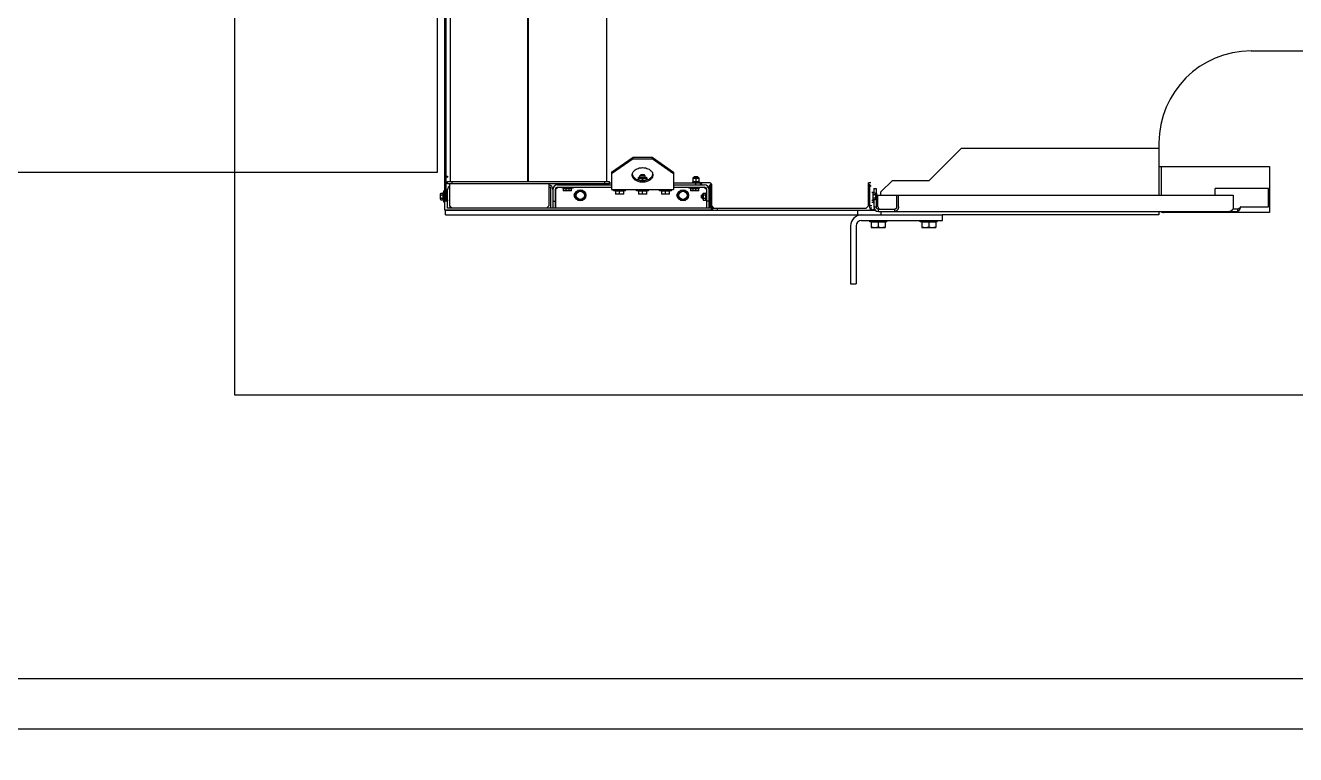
# Model space of a CAD drawing. Header units: millimetres. Extents: x 0 to 1390178, y 0 to 110113.
# Drawn here: x 717405 to 718660, y 30976 to 31696 of the extents above; entities that cross this region are included whole.
import ezdxf
from ezdxf.xclip import XClip

# ---------------------------------------------------------------- set-up
doc = ezdxf.new("R2010")
doc.units = ezdxf.units.MM
doc.header["$LTSCALE"] = 100
doc.header["$XCLIPFRAME"] = 0
for name, color, linetype in [('X - 평면도$0$A-FIN', 8, 'Continuous'), ('X - 평면도$0$AA-WAXM-CONC', 2, 'Continuous'), ('X - 평면도$0$M-PAD', 8, 'Continuous')]:
    doc.layers.add(name, color=color, linetype=linetype)
doc.layers.add('X - 평면도$0$설비장비', color=6, linetype='Continuous', plot=False)

# ---------------------------------------------------------------- blocks, each defined once
blk = doc.blocks.new('X - 평면도$0$A$C7c159ae6')
at = {"layer": 'X - 평면도$0$M-PAD'}
blk.add_lwpolyline([(7.3, 0), (7.3, -1300), (-2692.7, -1300), (-2692.7, 0), (7.3, 0)], dxfattribs=at)
at = {"layer": 'X - 평면도$0$설비장비'}
for p, q in [((-2480.1, -176.8), (-2480.1, -1089.2)), ((-2403.7, -176.8), (-2403.7, -1089.2)), ((-2403, -176.8), (-2403, -1089.2)), ((-2325.5, -1089.2), (-2325.5, -176.8)), ((-2485.4, -1109.4), (-2485.4, -639)), ((-2484.1, -1108.5), (-2484.1, -639)), ((-2485.7, -963.1), (-2485.7, -1098.5)), ((-1689.3, -960.2), (-1477.5, -960.2)), ((-1780.2, -1051.1), (-1780.2, -1056.1)), ((-2320.9, -1080), (-2299.6, -1065)), ((-2299.6, -1066.6), (-2299.6, -1065)), ((-2299.6, -1065), (-2280.8, -1065)), ((-2280.8, -1065), (-2280.8, -1066.6)), ((-2280.8, -1065), (-2259.5, -1080)), ((-2007.1, -1088), (-1975.2, -1056.1)), ((-1975.2, -1056.1), (-1780.2, -1056.1)), ((-1780.2, -1056.1), (-1780.2, -1102.7)), ((-2299.6, -1066.6), (-2320.9, -1081.6)), ((-2299.6, -1066.6), (-2280.8, -1066.6)), ((-2298.9, -1078.8), (-2298.2, -1078.2)), ((-2298.2, -1078.2), (-2297.4, -1077.6)), ((-2297.4, -1077.6), (-2296.6, -1077)), ((-2296.6, -1077), (-2295.6, -1076.6)), ((-2295.6, -1076.6), (-2294.6, -1076.2)), ((-2294.6, -1076.2), (-2293.6, -1075.8)), ((-2293.6, -1075.8), (-2292.5, -1075.6)), ((-2292.5, -1075.6), (-2291.3, -1075.5)), ((-2291.3, -1075.5), (-2290.2, -1075.4)), ((-2290.2, -1075.4), (-2289, -1075.5)), ((-2289, -1075.5), (-2287.9, -1075.6)), ((-2287.9, -1075.6), (-2286.8, -1075.8)), ((-2286.8, -1075.8), (-2285.8, -1076.2)), ((-2285.8, -1076.2), (-2284.8, -1076.6)), ((-2284.8, -1076.6), (-2283.8, -1077)), ((-2283.8, -1077), (-2283, -1077.6)), ((-2283, -1077.6), (-2282.2, -1078.2)), ((-2282.2, -1078.2), (-2281.5, -1078.8)), ((-2259.5, -1081.6), (-2280.8, -1066.6)), ((-1780.2, -1074.3), (-1778, -1074.3)), ((-1778, -1074.3), (-1778, -1102.7)), ((-1778, -1074.3), (-1671.2, -1074.3)), ((-1671.2, -1074.3), (-1671.2, -1119.8)), ((-2482.8, -1091.5), (-2482.8, -1089.2)), ((-2482.8, -1089.2), (-2322.8, -1089.2)), ((-2478.3, -1091.5), (-2478.3, -1089.2)), ((-2327.4, -1091.5), (-2327.4, -1089.2)), ((-2322.8, -1091.5), (-2322.8, -1089.2)), ((-2322.8, -1090.3), (-2320.9, -1090.3)), ((-2320.9, -1080), (-2320.9, -1097.1)), ((-2300.4, -1081.9), (-2300.2, -1081.1)), ((-2300.4, -1081.9), (-2300.4, -1081.9)), ((-2300.4, -1081.9), (-2300.2, -1082.7)), ((-2300.4, -1082.7), (-2300.4, -1081.9)), ((-2300.4, -1083.5), (-2300.4, -1082.7)), ((-2300.2, -1084.3), (-2300.4, -1083.5)), ((-2300.2, -1081.1), (-2299.8, -1080.3)), ((-2300.2, -1082.7), (-2299.8, -1083.5)), ((-2299.8, -1085.1), (-2300.2, -1084.3)), ((-2299.8, -1080.3), (-2299.4, -1079.5)), ((-2299.8, -1083.5), (-2299.4, -1084.2)), ((-2299.4, -1085.8), (-2299.8, -1085.1)), ((-2299.4, -1079.5), (-2298.9, -1078.8)), ((-2299.4, -1084.2), (-2298.9, -1084.9)), ((-2298.9, -1086.5), (-2299.4, -1085.8)), ((-2298.9, -1084.9), (-2298.2, -1085.6)), ((-2298.2, -1087.2), (-2298.9, -1086.5)), ((-2298.2, -1085.6), (-2297.4, -1086.2)), ((-2297.4, -1087.8), (-2298.2, -1087.2)), ((-2297.4, -1086.2), (-2296.6, -1086.7)), ((-2296.6, -1088.3), (-2297.4, -1087.8)), ((-2296.6, -1086.7), (-2295.6, -1087.2)), ((-2295.6, -1088.8), (-2296.6, -1088.3)), ((-2295.6, -1087.2), (-2294.6, -1087.6)), ((-2294.6, -1089.2), (-2295.6, -1088.8)), ((-2294.6, -1087.6), (-2293.6, -1087.9)), ((-2293.6, -1089.5), (-2294.6, -1089.2)), ((-2294.5, -1085.6), (-2294.5, -1087.6)), ((-2285.9, -1086.6), (-2294.5, -1086.6)), ((-2293.8, -1086.7), (-2294.5, -1086.8)), ((-2294, -1085.1), (-2286.4, -1085.1)), ((-2293.1, -1086.6), (-2293.8, -1086.7)), ((-2293.6, -1087.9), (-2292.5, -1088.1)), ((-2292.5, -1089.7), (-2293.6, -1089.5)), ((-2292.3, -1086.6), (-2293.1, -1086.6)), ((-2292.9, -1083.5), (-2291.7, -1082.3)), ((-2292.9, -1085.1), (-2292.9, -1083.5)), ((-2292.9, -1083.5), (-2287.5, -1083.5)), ((-2292.5, -1088.1), (-2291.3, -1088.3)), ((-2291.3, -1089.9), (-2292.5, -1089.7)), ((-2291.6, -1086.6), (-2292.3, -1086.6)), ((-2291.7, -1082.3), (-2288.7, -1082.3)), ((-2290.9, -1086.7), (-2291.6, -1086.6)), ((-2291.3, -1088.3), (-2290.2, -1088.3)), ((-2290.2, -1089.9), (-2291.3, -1089.9)), ((-2290.2, -1086.8), (-2290.9, -1086.7)), ((-2289.5, -1086.7), (-2290.2, -1086.8)), ((-2290.2, -1086.8), (-2290.2, -1088.3)), ((-2290.2, -1088.3), (-2289, -1088.3)), ((-2289.1, -1089.9), (-2290.2, -1089.9)), ((-2288.8, -1086.6), (-2289.5, -1086.7)), ((-2287.9, -1089.7), (-2289.1, -1089.9)), ((-2289, -1088.3), (-2287.9, -1088.1)), ((-2288.1, -1086.6), (-2288.8, -1086.6)), ((-2287.5, -1083.5), (-2288.7, -1082.3)), ((-2287.3, -1086.6), (-2288.1, -1086.6)), ((-2287.9, -1088.1), (-2286.8, -1087.9)), ((-2286.8, -1089.5), (-2287.9, -1089.7)), ((-2287.5, -1085.1), (-2287.5, -1083.5)), ((-2286.6, -1086.7), (-2287.3, -1086.6)), ((-2286.8, -1087.9), (-2285.8, -1087.6)), ((-2285.8, -1089.2), (-2286.8, -1089.5)), ((-2285.9, -1086.8), (-2286.6, -1086.7)), ((-2285.9, -1085.6), (-2285.9, -1087.6)), ((-2285.8, -1087.6), (-2284.8, -1087.2)), ((-2284.8, -1088.8), (-2285.8, -1089.2)), ((-2284.8, -1087.2), (-2283.8, -1086.7)), ((-2283.8, -1088.3), (-2284.8, -1088.8)), ((-2283.8, -1086.7), (-2283, -1086.2)), ((-2283, -1087.8), (-2283.8, -1088.3)), ((-2283, -1086.2), (-2282.2, -1085.6)), ((-2282.2, -1087.2), (-2283, -1087.8)), ((-2282.2, -1085.6), (-2281.5, -1084.9)), ((-2281.5, -1086.5), (-2282.2, -1087.2)), ((-2281.5, -1078.8), (-2281, -1079.5)), ((-2281.5, -1084.9), (-2281, -1084.2)), ((-2281, -1085.8), (-2281.5, -1086.5)), ((-2281, -1079.5), (-2280.5, -1080.3)), ((-2281, -1084.2), (-2280.5, -1083.5)), ((-2280.5, -1085.1), (-2281, -1085.8)), ((-2280.5, -1080.3), (-2280.2, -1081.1)), ((-2280.5, -1083.5), (-2280.2, -1082.7)), ((-2280.2, -1084.3), (-2280.5, -1085.1)), ((-2280.2, -1081.1), (-2280, -1081.9)), ((-2280.2, -1082.7), (-2280, -1081.9)), ((-2280, -1083.5), (-2280.2, -1084.3)), ((-2280, -1081.9), (-2280, -1081.9)), ((-2280, -1081.9), (-2280, -1082.7)), ((-2280, -1082.7), (-2280, -1083.5)), ((-2259.5, -1080), (-2259.5, -1097.1)), ((-2259.5, -1090.3), (-2233.4, -1090.3)), ((-2241, -1089.4), (-2241, -1090.3)), ((-2241, -1089.4), (-2233.9, -1089.4)), ((-2240.4, -1085.6), (-2240.4, -1089.4)), ((-2234.5, -1086.2), (-2240.4, -1086.2)), ((-2239.9, -1086.2), (-2240.4, -1086.3)), ((-2239.9, -1089.4), (-2240.4, -1089.3)), ((-2240.1, -1085.3), (-2234.9, -1085.3)), ((-2239.4, -1086.2), (-2239.9, -1086.2)), ((-2239.4, -1089.4), (-2239.9, -1089.4)), ((-2238.9, -1086.2), (-2239.4, -1086.2)), ((-2238.9, -1089.4), (-2239.4, -1089.4)), ((-2239.3, -1084.5), (-2239, -1084.3)), ((-2239.3, -1084.5), (-2239, -1084.3)), ((-2239.3, -1085.3), (-2239.3, -1084.5)), ((-2239.3, -1084.5), (-2235.7, -1084.5)), ((-2239, -1084.3), (-2235.9, -1084.3)), ((-2238.4, -1086.2), (-2238.9, -1086.2)), ((-2238.5, -1089.4), (-2238.9, -1089.4)), ((-2238, -1089.4), (-2238.5, -1089.4)), ((-2238, -1086.2), (-2238.4, -1086.2)), ((-2237.5, -1086.3), (-2238, -1086.2)), ((-2237.5, -1089.3), (-2238, -1089.4)), ((-2237.9, -1090.3), (-2237.9, -1092.4)), ((-2237, -1086.2), (-2237.5, -1086.3)), ((-2237.5, -1086.3), (-2237.5, -1089.3)), ((-2237, -1089.4), (-2237.5, -1089.3)), ((-2236.5, -1086.2), (-2237, -1086.2)), ((-2236.5, -1089.4), (-2237, -1089.4)), ((-2236, -1086.2), (-2236.5, -1086.2)), ((-2236, -1089.4), (-2236.5, -1089.4)), ((-2235.5, -1086.2), (-2236, -1086.2)), ((-2235.5, -1089.4), (-2236, -1089.4)), ((-2235.7, -1084.5), (-2235.9, -1084.3)), ((-2235.7, -1085.3), (-2235.7, -1084.5)), ((-2235, -1086.2), (-2235.5, -1086.2)), ((-2235, -1089.4), (-2235.5, -1089.4)), ((-2234.5, -1086.3), (-2235, -1086.2)), ((-2234.5, -1089.3), (-2235, -1089.4)), ((-2234.5, -1085.6), (-2234.5, -1089.4)), ((-2233.9, -1089.4), (-2233.9, -1090.3)), ((-2233.4, -1090.3), (-2233.4, -1092.4)), ((-2223.8, -1090.3), (-2233.4, -1090.3)), ((-2231.8, -1090.3), (-2231.8, -1092.6)), ((-2067, -1113), (-2067, -1090.3)), ((-2064.7, -1090.3), (-2067, -1090.3)), ((-2054.8, -1099.3), (-2043.4, -1088)), ((-2043.4, -1088), (-2007.1, -1088)), ((-2489.7, -1101.2), (-2489.4, -1100.8)), ((-2489.7, -1106.7), (-2489.7, -1101.2)), ((-2489.7, -1101.6), (-2489.6, -1101.3)), ((-2489.6, -1101.9), (-2489.7, -1101.6)), ((-2489.7, -1104), (-2489.6, -1103.4)), ((-2489.6, -1101.3), (-2489.5, -1101.1)), ((-2489.5, -1102.1), (-2489.6, -1101.9)), ((-2489.6, -1103.4), (-2489.5, -1102.9)), ((-2489.5, -1101.1), (-2489.4, -1100.8)), ((-2489.4, -1102.4), (-2489.5, -1102.1)), ((-2489.5, -1102.9), (-2489.4, -1102.4)), ((-2489.4, -1100.8), (-2487.2, -1100.8)), ((-2489.4, -1102.4), (-2487.2, -1102.4)), ((-2487.2, -1100.8), (-2487.2, -1107.1)), ((-2487, -1101.3), (-2487.2, -1101.3)), ((-2487, -1107.8), (-2487, -1100.1)), ((-2487, -1100.1), (-2486.3, -1100.1)), ((-2486.3, -1109.4), (-2486.3, -1098.5)), ((-2485.4, -1098.5), (-2486.3, -1098.5)), ((-2484.1, -1102.3), (-2482.7, -1102.3)), ((-2322.8, -1091.5), (-2482.8, -1091.5)), ((-2482.7, -1115.3), (-2482.7, -1097.1)), ((-2480.5, -1113), (-2480.5, -1091.5)), ((-2382.6, -1091.5), (-2382.6, -1113)), ((-2380.7, -1094.9), (-2382.6, -1094.9)), ((-2380.7, -1115.3), (-2380.7, -1094.9)), ((-2378.6, -1115.3), (-2378.6, -1097.1)), ((-2376.3, -1097.1), (-2376.3, -1115.3)), ((-2373.8, -1094.9), (-2376.1, -1097.1)), ((-2376.1, -1115.3), (-2376.1, -1097.1)), ((-2320.9, -1092.6), (-2374.1, -1092.6)), ((-2320.9, -1094.9), (-2374.1, -1094.9)), ((-2371.3, -1092.6), (-2371.3, -1091.5)), ((-2369.7, -1091.5), (-2369.7, -1092.4)), ((-2369.7, -1092.4), (-2320.9, -1092.4)), ((-2369.2, -1095.7), (-2369.2, -1094.9)), ((-2362.1, -1095.7), (-2369.2, -1095.7)), ((-2368.6, -1096), (-2368.6, -1098.2)), ((-2368.6, -1096), (-2362.7, -1096)), ((-2368.1, -1098.1), (-2368.6, -1097.9)), ((-2362.7, -1098.2), (-2368.6, -1098.2)), ((-2368.3, -1095.7), (-2368.3, -1096)), ((-2367.6, -1098.2), (-2368.1, -1098.1)), ((-2367.1, -1098.2), (-2367.6, -1098.2)), ((-2367.4, -1092.6), (-2367.4, -1092.4)), ((-2366.6, -1098.2), (-2367.1, -1098.2)), ((-2366.2, -1098.1), (-2366.6, -1098.2)), ((-2366.3, -1098.2), (-2366.3, -1098.2)), ((-2360.4, -1098.2), (-2366.3, -1098.2)), ((-2365.7, -1097.9), (-2366.2, -1098.1)), ((-2365.7, -1097.9), (-2365.7, -1096)), ((-2365.1, -1098.1), (-2365.7, -1097.9)), ((-2365.2, -1091.5), (-2365.2, -1092.4)), ((-2364.7, -1098.2), (-2365.1, -1098.1)), ((-2364.9, -1098.2), (-2365.1, -1098.2)), ((-2364.6, -1098.2), (-2364.9, -1098.2)), ((-2364.2, -1098.2), (-2364.7, -1098.2)), ((-2363.7, -1098.2), (-2364.2, -1098.2)), ((-2363.9, -1092.6), (-2363.9, -1092.4)), ((-2363.2, -1098.1), (-2363.7, -1098.2)), ((-2362.7, -1097.9), (-2363.2, -1098.1)), ((-2363, -1095.7), (-2363, -1096)), ((-2358.7, -1095.7), (-2363, -1095.7)), ((-2362.7, -1098.2), (-2362.7, -1096)), ((-2362.7, -1096), (-2360.4, -1096)), ((-2362.4, -1098.2), (-2362.7, -1098.1)), ((-2361.9, -1098.2), (-2362.4, -1098.2)), ((-2362.1, -1095.7), (-2362.1, -1094.9)), ((-2361.4, -1098.2), (-2361.9, -1098.2)), ((-2360.9, -1098.1), (-2361.4, -1098.2)), ((-2360.4, -1097.9), (-2360.9, -1098.1)), ((-2360.7, -1095.7), (-2360.7, -1096)), ((-2360.4, -1098.2), (-2360.4, -1096)), ((-2358.7, -1094.9), (-2358.7, -1095.7)), ((-2355.7, -1100.5), (-2351.6, -1098.1)), ((-2355.7, -1105.2), (-2355.7, -1100.5)), ((-2355.4, -1092.6), (-2355.4, -1092.4)), ((-2352.7, -1092.4), (-2352.7, -1092.5)), ((-2351.6, -1098.1), (-2347.5, -1100.5)), ((-2350, -1092.4), (-2320.9, -1092.4)), ((-2347.5, -1100.5), (-2347.5, -1105.2)), ((-2320.9, -1097.1), (-2259.5, -1097.1)), ((-2318.7, -1098.3), (-2318.7, -1097.1)), ((-2307.1, -1098.3), (-2318.7, -1098.3)), ((-2317, -1098.5), (-2317, -1101.8)), ((-2317, -1098.5), (-2308.8, -1098.5)), ((-2316.5, -1101.6), (-2317, -1101.4)), ((-2308.8, -1101.8), (-2317, -1101.8)), ((-2316.7, -1098.3), (-2316.7, -1098.5)), ((-2316, -1101.7), (-2316.5, -1101.6)), ((-2315.5, -1101.8), (-2316, -1101.7)), ((-2315, -1101.8), (-2315.5, -1101.8)), ((-2314.5, -1101.8), (-2315, -1101.8)), ((-2314, -1101.7), (-2314.5, -1101.8)), ((-2313.5, -1101.6), (-2314, -1101.7)), ((-2312.9, -1101.4), (-2313.5, -1101.6)), ((-2312.9, -1101.4), (-2312.9, -1098.5)), ((-2312.4, -1101.6), (-2312.9, -1101.4)), ((-2311.9, -1101.7), (-2312.4, -1101.6)), ((-2311.4, -1101.8), (-2311.9, -1101.7)), ((-2310.9, -1101.8), (-2311.4, -1101.8)), ((-2310.4, -1101.8), (-2310.9, -1101.8)), ((-2309.9, -1101.7), (-2310.4, -1101.8)), ((-2309.4, -1101.6), (-2309.9, -1101.7)), ((-2308.8, -1101.4), (-2309.4, -1101.6)), ((-2309.2, -1098.3), (-2309.2, -1098.5)), ((-2308.8, -1101.8), (-2308.8, -1098.5)), ((-2307.1, -1098.3), (-2307.1, -1097.1)), ((-2296, -1098.3), (-2296, -1097.1)), ((-2284.4, -1098.3), (-2296, -1098.3)), ((-2294.3, -1098.5), (-2294.3, -1101.8)), ((-2294.3, -1098.5), (-2286.1, -1098.5)), ((-2293.8, -1101.6), (-2294.3, -1101.4)), ((-2286.1, -1101.8), (-2294.3, -1101.8)), ((-2294, -1098.3), (-2294, -1098.5)), ((-2293.3, -1101.7), (-2293.8, -1101.6)), ((-2292.7, -1101.8), (-2293.3, -1101.7)), ((-2292.2, -1101.8), (-2292.7, -1101.8)), ((-2291.7, -1101.8), (-2292.2, -1101.8)), ((-2291.2, -1101.7), (-2291.7, -1101.8)), ((-2290.7, -1101.6), (-2291.2, -1101.7)), ((-2290.2, -1101.4), (-2290.7, -1101.6)), ((-2290.2, -1101.4), (-2290.2, -1098.5)), ((-2289.7, -1101.6), (-2290.2, -1101.4)), ((-2289.2, -1101.7), (-2289.7, -1101.6)), ((-2288.7, -1101.8), (-2289.2, -1101.7)), ((-2288.2, -1101.8), (-2288.7, -1101.8)), ((-2287.6, -1101.8), (-2288.2, -1101.8)), ((-2287.1, -1101.7), (-2287.6, -1101.8)), ((-2286.6, -1101.6), (-2287.1, -1101.7)), ((-2286.1, -1101.4), (-2286.6, -1101.6)), ((-2286.4, -1098.3), (-2286.4, -1098.5)), ((-2286.1, -1101.8), (-2286.1, -1098.5)), ((-2284.4, -1098.3), (-2284.4, -1097.1)), ((-2273.3, -1098.3), (-2273.3, -1097.1)), ((-2261.7, -1098.3), (-2273.3, -1098.3)), ((-2271.6, -1098.5), (-2271.6, -1101.8)), ((-2271.6, -1098.5), (-2263.4, -1098.5)), ((-2271, -1101.6), (-2271.6, -1101.4)), ((-2263.4, -1101.8), (-2271.6, -1101.8)), ((-2271.2, -1098.3), (-2271.2, -1098.5)), ((-2270.5, -1101.7), (-2271, -1101.6)), ((-2270, -1101.8), (-2270.5, -1101.7)), ((-2269.5, -1101.8), (-2270, -1101.8)), ((-2269, -1101.8), (-2269.5, -1101.8)), ((-2268.5, -1101.7), (-2269, -1101.8)), ((-2268, -1101.6), (-2268.5, -1101.7)), ((-2267.5, -1101.4), (-2268, -1101.6)), ((-2267.5, -1101.4), (-2267.5, -1098.5)), ((-2266.9, -1101.6), (-2267.5, -1101.4)), ((-2266.4, -1101.7), (-2266.9, -1101.6)), ((-2265.9, -1101.8), (-2266.4, -1101.7)), ((-2265.4, -1101.8), (-2265.9, -1101.8)), ((-2264.9, -1101.8), (-2265.4, -1101.8)), ((-2264.4, -1101.7), (-2264.9, -1101.8)), ((-2263.9, -1101.6), (-2264.4, -1101.7)), ((-2263.4, -1101.4), (-2263.9, -1101.6)), ((-2263.7, -1098.3), (-2263.7, -1098.5)), ((-2263.4, -1101.8), (-2263.4, -1098.5)), ((-2261.7, -1098.3), (-2261.7, -1097.1)), ((-2259.5, -1092.4), (-2233.4, -1092.4)), ((-2259.5, -1092.4), (-2253.2, -1092.4)), ((-2229.1, -1092.6), (-2259.5, -1092.6)), ((-2229.1, -1094.9), (-2259.5, -1094.9)), ((-2254.3, -1100.5), (-2250.2, -1098.1)), ((-2254.3, -1105.2), (-2254.3, -1100.5)), ((-2250.4, -1092.5), (-2250.4, -1092.4)), ((-2250.2, -1098.1), (-2246.2, -1100.5)), ((-2247.7, -1092.4), (-2247.7, -1092.6)), ((-2246.2, -1100.5), (-2246.2, -1105.2)), ((-2244.4, -1094.9), (-2244.4, -1095.7)), ((-2240.1, -1095.7), (-2244.4, -1095.7)), ((-2242.7, -1096), (-2242.7, -1098.2)), ((-2242.7, -1096), (-2240.4, -1096)), ((-2242.2, -1098.1), (-2242.7, -1097.9)), ((-2236.8, -1098.2), (-2242.7, -1098.2)), ((-2242.4, -1095.7), (-2242.4, -1096)), ((-2241.7, -1098.2), (-2242.2, -1098.1)), ((-2241.2, -1098.2), (-2241.7, -1098.2)), ((-2240.7, -1098.2), (-2241.2, -1098.2)), ((-2241, -1095.7), (-2241, -1094.9)), ((-2233.9, -1095.7), (-2241, -1095.7)), ((-2240.4, -1098.1), (-2240.7, -1098.2)), ((-2240.4, -1096), (-2240.4, -1098.2)), ((-2240.4, -1096), (-2234.5, -1096)), ((-2239.9, -1098.1), (-2240.4, -1097.9)), ((-2234.5, -1098.2), (-2240.4, -1098.2)), ((-2240.1, -1095.7), (-2240.1, -1096)), ((-2239.4, -1098.2), (-2239.9, -1098.1)), ((-2238.9, -1098.2), (-2239.4, -1098.2)), ((-2239.3, -1092.6), (-2239.3, -1092.4)), ((-2238.5, -1098.2), (-2238.9, -1098.2)), ((-2238, -1098.1), (-2238.5, -1098.2)), ((-2238.3, -1098.2), (-2238.5, -1098.2)), ((-2238, -1098.2), (-2238.3, -1098.2)), ((-2237.5, -1097.9), (-2238, -1098.1)), ((-2237.5, -1097.9), (-2237.5, -1096)), ((-2237, -1098.1), (-2237.5, -1097.9)), ((-2236.5, -1098.2), (-2237, -1098.1)), ((-2236.8, -1098.2), (-2236.8, -1098.2)), ((-2236, -1098.2), (-2236.5, -1098.2)), ((-2235.5, -1098.2), (-2236, -1098.2)), ((-2235.7, -1092.6), (-2235.7, -1092.4)), ((-2235, -1098.1), (-2235.5, -1098.2)), ((-2234.5, -1097.9), (-2235, -1098.1)), ((-2234.8, -1095.7), (-2234.8, -1096)), ((-2234.5, -1098.2), (-2234.5, -1096)), ((-2233.9, -1095.7), (-2233.9, -1094.9)), ((-2231.8, -1102.7), (-2231.3, -1102.3)), ((-2231.8, -1105.2), (-2231.8, -1102.7)), ((-2231.3, -1105.7), (-2231.3, -1102.3)), ((-2230.4, -1102.3), (-2231.3, -1102.3)), ((-2230.4, -1101), (-2230.3, -1100.5)), ((-2230.3, -1100.8), (-2230.4, -1101.1)), ((-2230.4, -1106.9), (-2230.4, -1101)), ((-2230.4, -1101.1), (-2230.4, -1101.4)), ((-2230.4, -1101.4), (-2230.4, -1101.7)), ((-2230.4, -1101.7), (-2230.3, -1102)), ((-2230.3, -1102.8), (-2230.4, -1103.4)), ((-2230.4, -1103.4), (-2230.4, -1104)), ((-2230.3, -1100.5), (-2230.3, -1100.8)), ((-2230.3, -1100.5), (-2227.6, -1100.5)), ((-2230.3, -1102), (-2230.3, -1102.3)), ((-2230.3, -1102.3), (-2230.3, -1102.8)), ((-2230.3, -1102.3), (-2227.6, -1102.3)), ((-2227, -1097.1), (-2229.3, -1094.9)), ((-2227.8, -1100.9), (-2227.9, -1101.2)), ((-2227.9, -1101.2), (-2227.9, -1101.6)), ((-2227.9, -1101.6), (-2227.8, -1101.9)), ((-2227.8, -1103), (-2227.9, -1103.6)), ((-2227.9, -1103.6), (-2227.9, -1104.3)), ((-2227.6, -1100.5), (-2227.8, -1100.9)), ((-2227.8, -1101.9), (-2227.6, -1102.3)), ((-2227.6, -1102.3), (-2227.8, -1103)), ((-2227.6, -1100.5), (-2227.3, -1100)), ((-2227, -1097.1), (-2227, -1099.9)), ((-2226.8, -1115.3), (-2226.8, -1097.1)), ((-2224.5, -1115.3), (-2224.5, -1094.2)), ((-2223.4, -1094.2), (-2223.4, -1115.3)), ((-2222.7, -1100.1), (-2223.4, -1100.1)), ((-2222.7, -1100.1), (-2222.7, -1107.8)), ((-2222.7, -1101.3), (-2222.5, -1101.3)), ((-2222.5, -1100.8), (-2222.5, -1107.1)), ((-2222.2, -1100.8), (-2222.5, -1100.8)), ((-2222.2, -1102.4), (-2222.5, -1102.4)), ((-2222.2, -1091.9), (-2222.2, -1113)), ((-2067, -1100.5), (-2066.7, -1100.5)), ((-2066.9, -1100.9), (-2067, -1101.2)), ((-2067, -1101.2), (-2067, -1101.6)), ((-2067, -1101.6), (-2066.9, -1101.9)), ((-2067, -1102.3), (-2066.7, -1102.3)), ((-2066.9, -1103), (-2067, -1103.6)), ((-2067, -1103.6), (-2067, -1104.3)), ((-2066.7, -1100.5), (-2066.9, -1100.9)), ((-2066.9, -1101.9), (-2066.7, -1102.3)), ((-2066.7, -1102.3), (-2066.9, -1103)), ((-2066.7, -1100.5), (-2066.4, -1100)), ((-2065.9, -1115.3), (-2065.9, -1094.2)), ((-2062.9, -1100.1), (-2063.6, -1100.1)), ((-2062.9, -1100.1), (-2062.9, -1107.8)), ((-2062.9, -1101.3), (-2062.7, -1101.3)), ((-2062.7, -1100.8), (-2062.7, -1107.1)), ((-2060.5, -1100.8), (-2062.7, -1100.8)), ((-2060.5, -1102.4), (-2062.7, -1102.4)), ((-2062.5, -1100.8), (-2062.5, -1100.1)), ((-2061.8, -1100.1), (-2062.5, -1100.1)), ((-2061.8, -1095.9), (-2061.8, -1100.8)), ((-2061.8, -1095.9), (-2059.5, -1095.9)), ((-2060.5, -1100.8), (-2060.4, -1101.1)), ((-2060.3, -1101.2), (-2060.5, -1100.8)), ((-2060.4, -1102.1), (-2060.5, -1102.4)), ((-2060.5, -1102.4), (-2060.4, -1102.9)), ((-2060.4, -1101.1), (-2060.3, -1101.3)), ((-2060.3, -1101.9), (-2060.4, -1102.1)), ((-2060.4, -1102.9), (-2060.3, -1103.4)), ((-2060.3, -1101.2), (-2060.3, -1106.7)), ((-2060.3, -1101.3), (-2060.3, -1101.6)), ((-2060.3, -1101.6), (-2060.3, -1101.9)), ((-2060.3, -1103.4), (-2060.3, -1104)), ((-2059.5, -1095.9), (-2059.5, -1114.1)), ((-2059.4, -1100.8), (-2059.5, -1100.8)), ((-2059.4, -1102.4), (-2059.5, -1102.4)), ((-2059.5, -1102.7), (-2037.4, -1102.7)), ((-2059.4, -1100.8), (-2059.3, -1101.1)), ((-2059.2, -1101.2), (-2059.4, -1100.8)), ((-2059.3, -1102.1), (-2059.4, -1102.4)), ((-2059.4, -1102.4), (-2059.3, -1102.7)), ((-2059.3, -1101.1), (-2059.2, -1101.3)), ((-2059.2, -1101.9), (-2059.3, -1102.1)), ((-2059.2, -1101.2), (-2059.2, -1102.7)), ((-2059.2, -1101.3), (-2059.2, -1101.6)), ((-2059.2, -1101.6), (-2059.2, -1101.9)), ((-2057.7, -1114.1), (-2057.7, -1102.7)), ((-2054.8, -1102.7), (-2054.8, -1099.3)), ((-2039.2, -1114.1), (-2039.2, -1102.7)), ((-2037.4, -1114.1), (-2037.4, -1102.7)), ((-2037.4, -1102.7), (-1706.8, -1102.7)), ((-1724.8, -1102.7), (-1724.8, -1095.9)), ((-1672.1, -1095.9), (-1724.8, -1095.9)), ((-1706.8, -1102.7), (-1706.8, -1114.1)), ((-1672.1, -1114.1), (-1672.1, -1095.9)), ((-2489.6, -1104.5), (-2489.7, -1104)), ((-2489.7, -1106.3), (-2489.6, -1106.1)), ((-2489.6, -1106.6), (-2489.7, -1106.3)), ((-2489.7, -1106.7), (-2489.4, -1107.1)), ((-2489.5, -1105), (-2489.6, -1104.5)), ((-2489.6, -1106.1), (-2489.5, -1105.8)), ((-2489.5, -1106.8), (-2489.6, -1106.6)), ((-2489.4, -1105.5), (-2489.5, -1105)), ((-2489.5, -1105.8), (-2489.4, -1105.5)), ((-2489.4, -1107.1), (-2489.5, -1106.8)), ((-2489.4, -1105.5), (-2487.2, -1105.5)), ((-2489.4, -1107.1), (-2487.2, -1107.1)), ((-2487, -1106.6), (-2487.2, -1106.6)), ((-2487, -1107.8), (-2486.3, -1107.8)), ((-2485.4, -1109.4), (-2486.3, -1109.4)), ((-2485.7, -1109.4), (-2485.7, -1117)), ((-2484.1, -1108.5), (-2485.4, -1108.5)), ((-2484.1, -1105.7), (-2482.7, -1105.7)), ((-2376.3, -1115.3), (-2482.7, -1115.3)), ((-2480.5, -1113), (-2478.3, -1115.3)), ((-2480.4, -1113.2), (-2480.4, -1115.3)), ((-2384.9, -1115.3), (-2382.6, -1113)), ((-2378.6, -1108.5), (-2376.3, -1108.5)), ((-2227, -1115.3), (-2376.1, -1115.3)), ((-2351.6, -1107.5), (-2355.7, -1105.2)), ((-2347.5, -1105.2), (-2351.6, -1107.5)), ((-2250.2, -1107.5), (-2254.3, -1105.2)), ((-2246.2, -1105.2), (-2250.2, -1107.5)), ((-2231.8, -1105.2), (-2231.3, -1105.7)), ((-2230.4, -1105.7), (-2231.3, -1105.7)), ((-2230.4, -1104), (-2230.4, -1104.5)), ((-2230.4, -1104.5), (-2230.3, -1105.1)), ((-2230.3, -1105.9), (-2230.4, -1106.2)), ((-2230.4, -1106.2), (-2230.4, -1106.5)), ((-2230.4, -1106.5), (-2230.4, -1106.8)), ((-2230.4, -1106.8), (-2230.3, -1107.1)), ((-2230.4, -1106.9), (-2230.3, -1107.4)), ((-2230.3, -1105.1), (-2230.3, -1105.7)), ((-2230.3, -1105.7), (-2230.3, -1105.9)), ((-2230.3, -1105.7), (-2227.6, -1105.7)), ((-2230.3, -1107.1), (-2230.3, -1107.4)), ((-2230.3, -1107.4), (-2227.6, -1107.4)), ((-2227.9, -1104.3), (-2227.8, -1105)), ((-2227.8, -1106), (-2227.9, -1106.3)), ((-2227.9, -1106.3), (-2227.9, -1106.7)), ((-2227.9, -1106.7), (-2227.8, -1107)), ((-2227.8, -1105), (-2227.6, -1105.7)), ((-2227.6, -1105.7), (-2227.8, -1106)), ((-2227.8, -1107), (-2227.6, -1107.4)), ((-2227.3, -1107.9), (-2227.6, -1107.4)), ((-2227, -1108), (-2227, -1115.3)), ((-2224.5, -1108.5), (-2226.8, -1108.5)), ((-2223.4, -1115.3), (-2226.8, -1115.3)), ((-2224.5, -1113), (-2223.4, -1113)), ((-2222.7, -1107.8), (-2223.4, -1107.8)), ((-2222.7, -1106.6), (-2222.5, -1106.6)), ((-2222.2, -1105.5), (-2222.5, -1105.5)), ((-2222.2, -1107.1), (-2222.5, -1107.1)), ((-2222.2, -1113), (-2220, -1115.3)), ((-2222.1, -1117), (-2222.1, -1113.2)), ((-2221.2, -1114.1), (-2221.2, -1117.5)), ((-2220, -1115.3), (-2069.3, -1115.3)), ((-2216.6, -1115.3), (-2216.6, -1117.5)), ((-2069.3, -1115.3), (-2067, -1113)), ((-2067, -1104.3), (-2066.9, -1105)), ((-2067, -1105.7), (-2066.7, -1105.7)), ((-2066.9, -1106), (-2067, -1106.3)), ((-2067, -1106.3), (-2067, -1106.7)), ((-2067, -1106.7), (-2066.9, -1107)), ((-2067, -1107.4), (-2066.7, -1107.4)), ((-2066.9, -1105), (-2066.7, -1105.7)), ((-2066.7, -1105.7), (-2066.9, -1106)), ((-2066.9, -1107), (-2066.7, -1107.4)), ((-2066.4, -1107.9), (-2066.7, -1107.4)), ((-2063.6, -1113), (-2065.9, -1113)), ((-2063.6, -1115.3), (-2065.9, -1115.3)), ((-2065.4, -1115.3), (-2065.4, -1115.8)), ((-2065.4, -1115.8), (-2065.3, -1116)), ((-2065.3, -1116), (-2065.2, -1116.2)), ((-2065.2, -1116.2), (-2065.1, -1116.3)), ((-2065.1, -1116.3), (-2065, -1116.5)), ((-2062.9, -1107.8), (-2063.6, -1107.8)), ((-2061.8, -1109.8), (-2063.6, -1109.8)), ((-2063.4, -1109.9), (-2063.6, -1109.9)), ((-2063.1, -1109.9), (-2063.4, -1109.9)), ((-2062.9, -1109.9), (-2063.1, -1109.9)), ((-2062.9, -1106.6), (-2062.7, -1106.6)), ((-2062.6, -1109.9), (-2062.9, -1109.9)), ((-2060.5, -1105.5), (-2062.7, -1105.5)), ((-2060.5, -1107.1), (-2062.7, -1107.1)), ((-2062.4, -1110), (-2062.6, -1109.9)), ((-2062.5, -1107.8), (-2062.5, -1107.1)), ((-2061.8, -1107.8), (-2062.5, -1107.8)), ((-2062.2, -1110.1), (-2062.4, -1110)), ((-2062, -1110.2), (-2062.2, -1110.1)), ((-2062.1, -1109.8), (-2062.1, -1107.8)), ((-2061.8, -1110.3), (-2062, -1110.2)), ((-2061.8, -1107.1), (-2061.8, -1114.1)), ((-2061.8, -1110.4), (-2061.8, -1110.3)), ((-2061.8, -1114.1), (-2059.5, -1114.1)), ((-2061.8, -1116.5), (-2061.7, -1116.3)), ((-2061.7, -1116.3), (-2061.6, -1116.2)), ((-2061.6, -1116.2), (-2061.5, -1116)), ((-2061.5, -1116), (-2061.5, -1115.8)), ((-2060.4, -1105), (-2060.5, -1105.5)), ((-2060.5, -1105.5), (-2060.4, -1105.8)), ((-2060.3, -1106.7), (-2060.5, -1107.1)), ((-2060.4, -1106.8), (-2060.5, -1107.1)), ((-2060.3, -1104.5), (-2060.4, -1105)), ((-2060.4, -1105.8), (-2060.3, -1106.1)), ((-2060.3, -1106.6), (-2060.4, -1106.8)), ((-2060.3, -1104), (-2060.3, -1104.5)), ((-2060.3, -1106.1), (-2060.3, -1106.3)), ((-2060.3, -1106.3), (-2060.3, -1106.6)), ((-2057.7, -1114.1), (-2057.7, -1114.3)), ((-2057.7, -1114.3), (-2057.6, -1114.5)), ((-2057.6, -1114.5), (-2057.6, -1114.8)), ((-2057.6, -1114.8), (-2057.5, -1115)), ((-2057.5, -1115), (-2057.4, -1115.2)), ((-2057.4, -1115.2), (-2057.4, -1115.4)), ((-2057.4, -1115.4), (-2057.2, -1115.5)), ((-2057.2, -1115.5), (-2057.1, -1115.7)), ((-2057.1, -1115.7), (-2057, -1115.8)), ((-2057, -1115.8), (-2057, -1115.9)), ((-2057, -1115.9), (-2056.9, -1116)), ((-2056.9, -1116), (-2056.8, -1116)), ((-2056.8, -1116), (-2056.7, -1116.2)), ((-2056.7, -1116.2), (-2056.7, -1116.2)), ((-2056.7, -1116.2), (-2056.6, -1116.3)), ((-2056.6, -1116.3), (-2056.6, -1116.3)), ((-2056.6, -1116.3), (-2056.6, -1116.3)), ((-2056.6, -1116.3), (-2056.6, -1116.3)), ((-2040.7, -1116.3), (-2040.9, -1116.4)), ((-2040.5, -1116.3), (-2040.7, -1116.3)), ((-2040.4, -1116.2), (-2040.5, -1116.3)), ((-2040.2, -1116.1), (-2040.4, -1116.2)), ((-2040.1, -1116), (-2040.2, -1116.1)), ((-2039.9, -1115.8), (-2040.1, -1116)), ((-2039.8, -1115.7), (-2039.9, -1115.8)), ((-2039.6, -1115.5), (-2039.8, -1115.7)), ((-2039.5, -1115.4), (-2039.6, -1115.5)), ((-2039.4, -1115.2), (-2039.5, -1115.4)), ((-2039.3, -1114.8), (-2039.4, -1115)), ((-2039.4, -1115), (-2039.4, -1115.2)), ((-2039.2, -1114.3), (-2039.3, -1114.5)), ((-2039.3, -1114.5), (-2039.3, -1114.8)), ((-2039.2, -1114.1), (-2039.2, -1114.3)), ((-2037.8, -1116.3), (-2038, -1116.6)), ((-2037.7, -1115.9), (-2037.8, -1116.3)), ((-2037.6, -1115.6), (-2037.7, -1115.9)), ((-2037.5, -1115.2), (-2037.6, -1115.6)), ((-2037.4, -1114.8), (-2037.5, -1115.2)), ((-2037.4, -1114.1), (-2037.4, -1114.5)), ((-2037.4, -1114.5), (-2037.4, -1114.8)), ((-1707.3, -1116.3), (-1707.4, -1116.6)), ((-1707.1, -1115.9), (-1707.3, -1116.3)), ((-1707, -1115.6), (-1707.1, -1115.9)), ((-1706.9, -1115.2), (-1707, -1115.6)), ((-1706.8, -1114.5), (-1706.9, -1114.8)), ((-1706.9, -1114.8), (-1706.9, -1115.2)), ((-1706.8, -1114.1), (-1706.8, -1114.5)), ((-1702.1, -1116.3), (-1702.3, -1116.4)), ((-1701.8, -1116.2), (-1702.1, -1116.3)), ((-1701.6, -1116.1), (-1701.8, -1116.2)), ((-1701.4, -1116), (-1701.6, -1116.1)), ((-1701.2, -1115.9), (-1701.4, -1116)), ((-1700.9, -1115.7), (-1701.2, -1115.9)), ((-1700.7, -1115.5), (-1700.9, -1115.7)), ((-1700.5, -1115.3), (-1700.7, -1115.5)), ((-1700.2, -1115.1), (-1700.5, -1115.3)), ((-1700.2, -1116), (-1700.4, -1116.4)), ((-1700, -1114.8), (-1700.2, -1115.1)), ((-1700, -1115.6), (-1700.2, -1116)), ((-1699.8, -1114.6), (-1700, -1114.8)), ((-1699.9, -1115.3), (-1700, -1115.6)), ((-1699.7, -1114.9), (-1699.9, -1115.3)), ((-1699.6, -1114.3), (-1699.8, -1114.6)), ((-1699.5, -1114.5), (-1699.7, -1114.9)), ((-1699.3, -1114.1), (-1699.6, -1114.3)), ((-1699.3, -1114.1), (-1699.5, -1114.5)), ((-1699.3, -1114.1), (-1672.1, -1114.1)), ((-2485.7, -1117), (-2222.1, -1117)), ((-2484.8, -1122), (-2484.8, -1117.5)), ((-2484.8, -1117.5), (-2060.3, -1117.5)), ((-2484.8, -1122), (-2073.9, -1122)), ((-2455.9, -1117), (-2455.9, -1117.5)), ((-2451.6, -1117.5), (-2451.6, -1117)), ((-2447.3, -1117), (-2447.3, -1117.5)), ((-2410.5, -1117), (-2410.5, -1117.5)), ((-2406.2, -1117.5), (-2406.2, -1117)), ((-2401.8, -1117), (-2401.8, -1117.5)), ((-2250.7, -1117), (-2250.7, -1117.3)), ((-2250.6, -1117.4), (-2250.7, -1117.3)), ((-2250.7, -1117.3), (-2250.7, -1117.3)), ((-2250.5, -1117.5), (-2250.6, -1117.4)), ((-2250.6, -1117.4), (-2250.6, -1117.4)), ((-2250.4, -1117.5), (-2250.5, -1117.5)), ((-2250.3, -1117.5), (-2250.4, -1117.5)), ((-2250.1, -1117.5), (-2250.3, -1117.5)), ((-2249.9, -1117.5), (-2250.1, -1117.5)), ((-2077.5, -1122), (-2077.5, -1117.5)), ((-2073.9, -1122), (-1994.3, -1122)), ((-2073.9, -1127.5), (-1993.9, -1127.5)), ((-2065.9, -1117.5), (-2065.9, -1117)), ((-2065.9, -1117), (-2060.7, -1117)), ((-2065.9, -1128.9), (-2065.9, -1127.5)), ((-2049.1, -1128.9), (-2065.9, -1128.9)), ((-2065, -1116.5), (-2064.9, -1116.6)), ((-2064.9, -1116.6), (-2064.7, -1116.7)), ((-2064.7, -1116.7), (-2064.5, -1116.8)), ((-2064.5, -1116.8), (-2064.3, -1116.9)), ((-2064.3, -1116.9), (-2064, -1116.9)), ((-2064, -1116.9), (-2063.7, -1117)), ((-2063.8, -1129.1), (-2063.8, -1128.9)), ((-2063.7, -1117), (-2063.4, -1117)), ((-2063.4, -1117), (-2063.1, -1117)), ((-2063.1, -1117), (-2062.9, -1116.9)), ((-2062.9, -1116.9), (-2062.6, -1116.9)), ((-2062.6, -1116.9), (-2062.4, -1116.8)), ((-2062.4, -1116.8), (-2062.2, -1116.7)), ((-2062.2, -1116.7), (-2062, -1116.6)), ((-2062, -1116.6), (-2061.8, -1116.5)), ((-2057.3, -1118.6), (-2057.3, -1116.4)), ((-2057.3, -1116.4), (-2041.1, -1116.4)), ((-2057.3, -1118.6), (-1702.5, -1118.6)), ((-2056.6, -1116.4), (-2056.7, -1116.4)), ((-2056.6, -1116.3), (-2056.6, -1116.3)), ((-2056.6, -1116.3), (-2056.6, -1116.4)), ((-2054.8, -1118.6), (-2054.8, -1122)), ((-2051.2, -1129.1), (-2051.2, -1128.9)), ((-2049.1, -1128.9), (-2049.1, -1127.5)), ((-2040.9, -1116.4), (-2041.1, -1116.4)), ((-2041.1, -1118.6), (-2041.1, -1116.4)), ((-2040.8, -1118.6), (-2041.1, -1118.6)), ((-2040.5, -1118.6), (-2040.8, -1118.6)), ((-2040.2, -1118.5), (-2040.5, -1118.6)), ((-2039.9, -1118.4), (-2040.2, -1118.5)), ((-2039.6, -1118.3), (-2039.9, -1118.4)), ((-2039.3, -1118.1), (-2039.6, -1118.3)), ((-2039, -1117.9), (-2039.3, -1118.1)), ((-2038.8, -1117.7), (-2039, -1117.9)), ((-2038.6, -1117.4), (-2038.8, -1117.7)), ((-2038.3, -1117.2), (-2038.6, -1117.4)), ((-2038.1, -1116.9), (-2038.3, -1117.2)), ((-2038, -1116.6), (-2038.1, -1116.9)), ((-2015.9, -1128.9), (-2015.9, -1127.5)), ((-1999.1, -1128.9), (-2015.9, -1128.9)), ((-2013.8, -1129.1), (-2013.8, -1128.9)), ((-2001.2, -1129.1), (-2001.2, -1128.9)), ((-1999.1, -1128.9), (-1999.1, -1127.5)), ((-1780.2, -1122), (-1994.3, -1122)), ((-1993.9, -1127.5), (-1993.9, -1122)), ((-1780.2, -1118.6), (-1780.2, -1122)), ((-1776.7, -1118.6), (-1776.6, -1118.9)), ((-1776.6, -1118.9), (-1776.4, -1119.3)), ((-1776.4, -1119.3), (-1776.2, -1119.6)), ((-1776.2, -1119.6), (-1775.9, -1119.7)), ((-1775.9, -1119.7), (-1775.7, -1119.8)), ((-1671.2, -1119.8), (-1775.7, -1119.8)), ((-1710.2, -1118.6), (-1710.5, -1118.6)), ((-1709.9, -1118.6), (-1710.2, -1118.6)), ((-1709.6, -1118.5), (-1709.9, -1118.6)), ((-1709.3, -1118.4), (-1709.6, -1118.5)), ((-1709, -1118.3), (-1709.3, -1118.4)), ((-1708.8, -1118.1), (-1709, -1118.3)), ((-1708.5, -1117.9), (-1708.8, -1118.1)), ((-1708.3, -1117.7), (-1708.5, -1117.9)), ((-1708, -1117.4), (-1708.3, -1117.7)), ((-1707.8, -1117.2), (-1708, -1117.4)), ((-1707.6, -1116.9), (-1707.8, -1117.2)), ((-1707.4, -1116.6), (-1707.6, -1116.9)), ((-1702.5, -1116.4), (-1707.3, -1116.4)), ((-1702.5, -1118.6), (-1702.5, -1116.4)), ((-1702.3, -1116.4), (-1702.5, -1116.4)), ((-1702.4, -1118.6), (-1702.5, -1118.6)), ((-1702.2, -1118.6), (-1702.4, -1118.6)), ((-1702, -1118.5), (-1702.2, -1118.6)), ((-1701.8, -1118.4), (-1702, -1118.5)), ((-1701.6, -1118.2), (-1701.8, -1118.4)), ((-1701.5, -1118), (-1701.6, -1118.2)), ((-1701.3, -1117.8), (-1701.5, -1118)), ((-1701.1, -1117.6), (-1701.3, -1117.8)), ((-1700.9, -1117.3), (-1701.1, -1117.6)), ((-1700.8, -1117), (-1700.9, -1117.3)), ((-1700.6, -1116.7), (-1700.8, -1117)), ((-1700.4, -1116.4), (-1700.6, -1116.7)), ((-2084.8, -1133), (-2084.8, -1190.2)), ((-2079.3, -1133), (-2079.3, -1190.2)), ((-2064.3, -1129.1), (-2064.3, -1134.5)), ((-2064.3, -1129.1), (-2050.7, -1129.1)), ((-2064.3, -1133.9), (-2063.6, -1134.2)), ((-2064.3, -1134.5), (-2050.7, -1134.5)), ((-2063.6, -1134.2), (-2062.9, -1134.3)), ((-2062.9, -1134.3), (-2062.3, -1134.4)), ((-2062.3, -1134.4), (-2061.6, -1134.5)), ((-2061.6, -1134.5), (-2060.9, -1134.5)), ((-2060.9, -1134.5), (-2060.3, -1134.5)), ((-2060.3, -1134.5), (-2059.6, -1134.4)), ((-2059.6, -1134.4), (-2058.9, -1134.3)), ((-2058.9, -1134.3), (-2058.2, -1134.2)), ((-2058.2, -1134.2), (-2057.5, -1133.9)), ((-2057.5, -1129.1), (-2057.5, -1133.9)), ((-2057.5, -1133.9), (-2056.8, -1134.2)), ((-2056.8, -1134.2), (-2056.1, -1134.3)), ((-2056.1, -1134.3), (-2055.4, -1134.4)), ((-2055.4, -1134.4), (-2054.8, -1134.5)), ((-2054.8, -1134.5), (-2054.1, -1134.5)), ((-2054.1, -1134.5), (-2053.4, -1134.5)), ((-2053.4, -1134.5), (-2052.8, -1134.4)), ((-2052.8, -1134.4), (-2052.1, -1134.3)), ((-2052.1, -1134.3), (-2051.4, -1134.2)), ((-2051.4, -1134.2), (-2050.7, -1133.9)), ((-2050.7, -1129.1), (-2050.7, -1134.5)), ((-2014.3, -1129.1), (-2014.3, -1134.5)), ((-2014.3, -1129.1), (-2000.7, -1129.1)), ((-2014.3, -1133.9), (-2013.6, -1134.2)), ((-2014.3, -1134.5), (-2000.7, -1134.5)), ((-2013.6, -1134.2), (-2012.9, -1134.3)), ((-2012.9, -1134.3), (-2012.3, -1134.4)), ((-2012.3, -1134.4), (-2011.6, -1134.5)), ((-2011.6, -1134.5), (-2010.9, -1134.5)), ((-2010.9, -1134.5), (-2010.3, -1134.5)), ((-2010.3, -1134.5), (-2009.6, -1134.4)), ((-2009.6, -1134.4), (-2008.9, -1134.3)), ((-2008.9, -1134.3), (-2008.2, -1134.2)), ((-2008.2, -1134.2), (-2007.5, -1133.9)), ((-2007.5, -1129.1), (-2007.5, -1133.9)), ((-2007.5, -1133.9), (-2006.8, -1134.2)), ((-2006.8, -1134.2), (-2006.1, -1134.3)), ((-2006.1, -1134.3), (-2005.4, -1134.4)), ((-2005.4, -1134.4), (-2004.8, -1134.5)), ((-2004.8, -1134.5), (-2004.1, -1134.5)), ((-2004.1, -1134.5), (-2003.4, -1134.5)), ((-2003.4, -1134.5), (-2002.8, -1134.4)), ((-2002.8, -1134.4), (-2002.1, -1134.3)), ((-2002.1, -1134.3), (-2001.4, -1134.2)), ((-2001.4, -1134.2), (-2000.7, -1133.9)), ((-2000.7, -1129.1), (-2000.7, -1134.5)), ((-2084.8, -1190.2), (-2079.3, -1190.2))]:
    blk.add_line(p, q, dxfattribs=at)
blk.add_lwpolyline([(-2942.7, -1080), (-2492.7, -1080), (-2492.7, -180), (-2942.7, -180)], close=True, dxfattribs=at)
for centre, radius in [((-2483.4, -1084.4), 0.682), ((-2351.6, -1102.8), 5.45), ((-2351.6, -1102.8), 4.09), ((-2250.2, -1102.8), 5.45), ((-2250.2, -1102.8), 4.09), ((-2483.4, -1107.8), 0.682)]:
    blk.add_circle(centre, radius, dxfattribs=at)
for centre, radius, start, end in [((-1689.3, -1051.1), 90.9, 90, 180), ((-2294, -1085.6), 0.455, 90, 180), ((-2286.4, -1085.6), 0.455, 0, 90), ((-2240.1, -1085.6), 0.341, 90, 180), ((-2240.1, -1085.6), 0.341, 90, 180), ((-2234.9, -1085.6), 0.341, 0, 90), ((-2223.8, -1091.9), 1.59, 0, 90), ((-2478.2, -1097.1), 4.55, 121.6919, 180), ((-2383.2, -1097.1), 4.55, 0, 82.8147), ((-2374.1, -1097.1), 4.55, 90, 180), ((-2374.1, -1097.1), 2.27, 90, 180), ((-2355.2, -1102.8), 2.73, 118.8918, 241.1115), ((-2352.2, -1092.5), 0.455, 180, 191.5614), ((-2350, -1087), 5.45, 265.0127, 270), ((-2253.8, -1102.8), 2.73, 118.8918, 241.1115), ((-2253.2, -1087), 5.45, 270, 274.9872), ((-2250.9, -1092.5), 0.455, 348.4386, 0), ((-2229.1, -1097.1), 4.55, 0, 90), ((-2229.1, -1097.1), 2.27, 0, 90), ((-2227.1, -1100.2), 0.292, 0, 150), ((-2222.2, -1094.2), 2.27, 90, 180), ((-2222.2, -1094.2), 1.14, 90, 180), ((-2067, -1094.2), 2.27, 0, 90), ((-2067, -1094.2), 1.14, 0, 90), ((-2066.2, -1100.2), 0.292, 0, 150), ((-2227.1, -1107.7), 0.292, 210, 0), ((-2066.2, -1107.7), 0.292, 210, 0), ((-2063.8, -1115.4), 1.62, 203.8113, 270), ((-2057.3, -1114.1), 4.55, 180, 270), ((-2057.3, -1114.1), 2.27, 180, 270), ((-2073.9, -1133), 10.9, 90, 180), ((-2073.9, -1133), 5.45, 90, 180), ((-1775.7, -1115.2), 4.55, 228.788, 270)]:
    blk.add_arc(centre, radius, start, end, dxfattribs=at)
blk = doc.blocks.new('X - 평면도$0$A$Cb25bff2f')
at = {"layer": 'X - 평면도$0$AA-WAXM-CONC'}
blk.add_lwpolyline([(-15377.2, 13490.9), (-15377.2, 13690.9), (-18017.2, 13690.9), (-18017.2, 13490.9)], close=True, dxfattribs=at)
blk = doc.blocks.new('X - 평면도', base_point=(-475.4, -286.7))
at = {"layer": 'X - 평면도$0$A-FIN'}
blk.add_lwpolyline([(1072622, 46943.1), (1075262, 46943.1)], dxfattribs=at)
for name, p in [('X - 평면도$0$A$Cb25bff2f', (1090639.2, 33202.2)), ('X - 평면도$0$A$C7c159ae6', (1075554.7, 48523.1))]:
    blk.add_blockref(name, p)

msp = doc.modelspace()

# ---------------------------------------------------------------- block references
ref = msp.add_blockref('X - 평면도', (-355725.3, -16179.1))
XClip(ref).set_block_clipping_path([(1027249.9161542748, 15892.4151621381), (1111249.9161542747, 75292.4151621381)])

doc.saveas('drawing.dxf')
